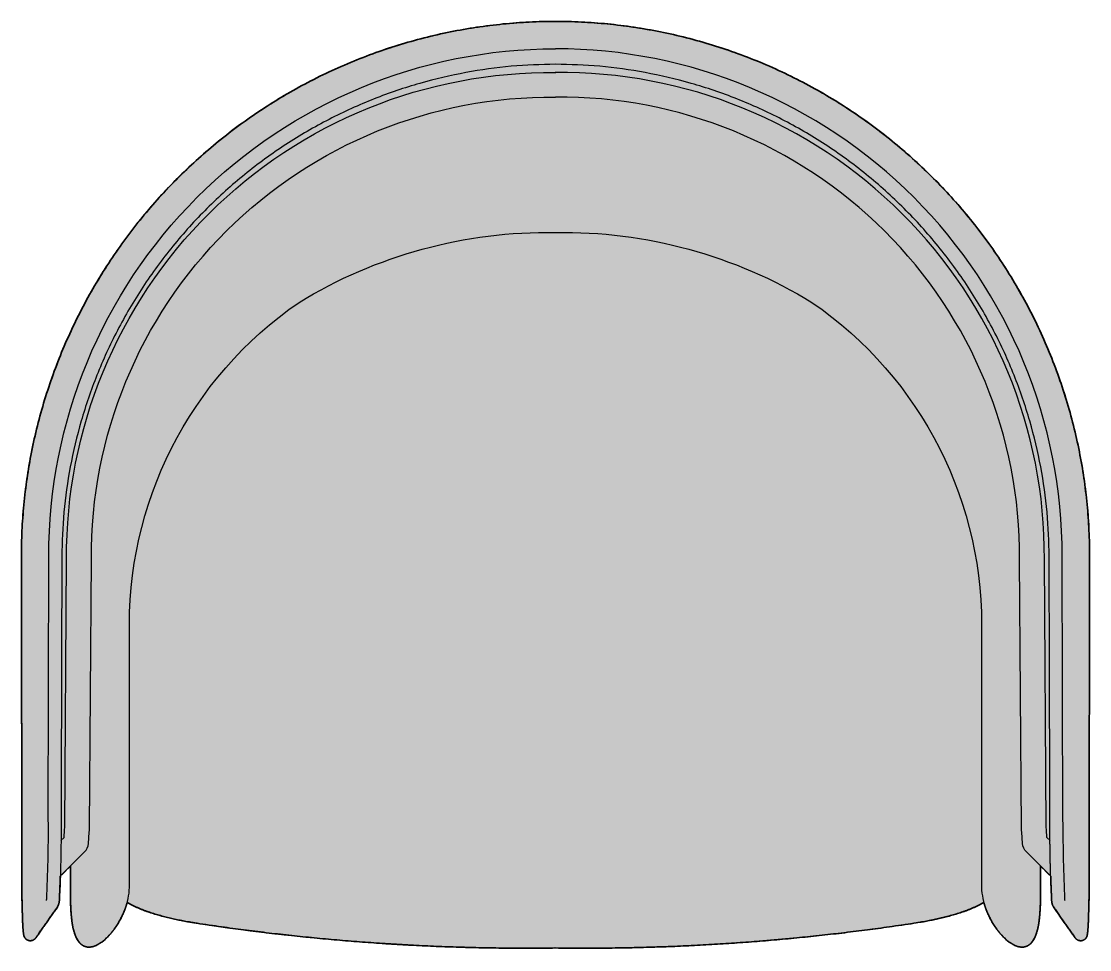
# Model space of a CAD drawing. Header units: millimetres. Extents: x 0 to 1936, y -979 to 1446.
# Drawn here: x 78 to 898, y -979 to -266 of the extents above; entities that cross this region are included whole.
import ezdxf

# ---------------------------------------------------------------- set-up
doc = ezdxf.new("R2010")
doc.units = ezdxf.units.MM
doc.layers.add('Blocks', color=7, linetype='Continuous')
doc.layers.add('Blocks$Fill', color=7, linetype='Continuous', true_color=0xffffff)
doc.layers.add('Blocks$Inner', color=7, linetype='Continuous', lineweight=25, true_color=0x007f00)
doc.layers.add('Blocks$Outline', color=7, linetype='Continuous', lineweight=35, true_color=0xff3f3f)

# ---------------------------------------------------------------- blocks, each defined once
blk = doc.blocks.new('Opus High Back Chair Top')
at = {"layer": 'Blocks$Fill'}
blk.add_hatch(color=256, dxfattribs=at).paths.add_polyline_path([(791.99, -268.98), (808.72, -292.84), (808.77, -292.92), (808.84, -293.01), (808.9, -293.09), (808.96, -293.17), (809.03, -293.25), (809.1, -293.32), (809.17, -293.4), (809.24, -293.48), (809.32, -293.55), (809.4, -293.63), (809.47, -293.7), (809.55, -293.77), (809.64, -293.84), (809.72, -293.91), (809.81, -293.98), (809.9, -294.04), (809.99, -294.1), (810.08, -294.17), (810.17, -294.23), (810.27, -294.28), (810.36, -294.34), (810.46, -294.4), (810.56, -294.45), (810.66, -294.5), (810.76, -294.55), (810.86, -294.59), (810.97, -294.64), (811.07, -294.68), (811.18, -294.72), (811.29, -294.75), (811.4, -294.79), (811.5, -294.82), (811.61, -294.85), (811.72, -294.87), (811.84, -294.9), (811.95, -294.92), (812.06, -294.94), (812.17, -294.96), (812.28, -294.97), (812.39, -294.98), (812.51, -294.99), (812.62, -295), (812.73, -295.01), (812.84, -295.01), (812.95, -295.01), (813.06, -295), (813.17, -295), (813.28, -294.99), (813.39, -294.98), (813.5, -294.97), (813.61, -294.96), (813.72, -294.94), (813.82, -294.92), (813.93, -294.9), (814.03, -294.88), (814.13, -294.85), (814.24, -294.82), (814.34, -294.79), (814.44, -294.76), (814.54, -294.73), (814.63, -294.7), (814.73, -294.66), (814.82, -294.62), (814.92, -294.58), (815.06, -294.52), (815.19, -294.45), (815.33, -294.38), (815.47, -294.3), (815.61, -294.22), (815.74, -294.13), (815.87, -294.04), (816, -293.94), (816.12, -293.84), (816.25, -293.74), (816.37, -293.63), (816.49, -293.52), (816.6, -293.4), (816.71, -293.28), (816.82, -293.16), (816.92, -293.03), (817.02, -292.9), (817.11, -292.76), (817.2, -292.63), (817.29, -292.49), (817.37, -292.35), (817.45, -292.21), (817.52, -292.06), (817.58, -291.91), (817.65, -291.77), (817.7, -291.62), (817.76, -291.47), (817.8, -291.31), (817.85, -291.16), (817.88, -291.01), (817.92, -290.86), (817.94, -290.71), (818.11, -289.64), (818.25, -288.57), (818.37, -287.5), (818.46, -286.42), (818.77, -281.05), (818.97, -275.67), (819.33, -261.63), (819.73, 0), (819.63, 9.84), (819.29, 19.72), (818.71, 29.62), (817.88, 39.55), (816.81, 49.5), (815.49, 59.44), (813.93, 69.39), (812.12, 79.31), (810.05, 89.22), (807.74, 99.09), (805.18, 108.92), (802.38, 118.7), (799.33, 128.41), (796.03, 138.06), (792.5, 147.63), (788.72, 157.11), (784.71, 166.49), (780.47, 175.77), (776.01, 184.94), (771.32, 193.98), (766.42, 202.89), (761.3, 211.67), (755.98, 220.3), (750.46, 228.77), (744.74, 237.09), (738.84, 245.25), (732.76, 253.23), (726.51, 261.03), (720.09, 268.66), (713.52, 276.09), (706.8, 283.34), (699.93, 290.39), (692.9, 297.27), (685.68, 304.01), (678.26, 310.6), (670.65, 317.04), (662.86, 323.31), (654.9, 329.41), (646.76, 335.34), (638.46, 341.07), (629.99, 346.61), (621.38, 351.96), (612.62, 357.1), (603.72, 362.03), (594.69, 366.74), (585.53, 371.23), (576.27, 375.49), (566.89, 379.52), (557.42, 383.32), (547.86, 386.89), (538.23, 390.21), (528.52, 393.28), (518.75, 396.11), (508.92, 398.7), (499.06, 401.04), (489.16, 403.13), (479.24, 404.96), (469.3, 406.56), (459.35, 407.9), (449.41, 408.99), (439.49, 409.85), (429.58, 410.45), (419.7, 410.82), (409.87, 410.95), (400.03, 410.82), (390.15, 410.45), (380.24, 409.85), (370.32, 408.99), (360.38, 407.9), (350.43, 406.56), (340.5, 404.96), (330.57, 403.13), (320.67, 401.04), (310.81, 398.7), (300.99, 396.11), (291.22, 393.28), (281.51, 390.21), (271.87, 386.89), (262.31, 383.32), (252.84, 379.52), (243.46, 375.49), (234.2, 371.23), (225.04, 366.74), (216.01, 362.03), (207.11, 357.1), (198.35, 351.96), (189.74, 346.61), (181.27, 341.07), (172.97, 335.34), (164.83, 329.41), (156.87, 323.31), (149.08, 317.04), (141.47, 310.6), (134.05, 304.01), (126.83, 297.27), (119.8, 290.39), (112.93, 283.34), (106.21, 276.09), (99.64, 268.66), (93.22, 261.03), (86.97, 253.23), (80.89, 245.25), (74.99, 237.09), (69.27, 228.77), (63.75, 220.3), (58.43, 211.67), (53.32, 202.89), (48.41, 193.98), (43.72, 184.94), (39.26, 175.77), (35.02, 166.49), (31.01, 157.11), (27.24, 147.63), (23.7, 138.06), (20.4, 128.41), (17.35, 118.7), (14.55, 108.92), (11.99, 99.09), (9.68, 89.22), (7.61, 79.31), (5.8, 69.39), (4.24, 59.44), (2.92, 49.5), (1.85, 39.55), (1.03, 29.62), (0.44, 19.72), (0.1, 9.84), (0, 0), (0.4, -261.63), (0.76, -275.67), (0.96, -281.05), (1.27, -286.42), (1.36, -287.5), (1.48, -288.57), (1.62, -289.64), (1.79, -290.71), (1.81, -290.86), (1.85, -291.01), (1.88, -291.16), (1.93, -291.31), (1.97, -291.47), (2.03, -291.62), (2.08, -291.77), (2.15, -291.91), (2.21, -292.06), (2.28, -292.21), (2.36, -292.35), (2.44, -292.49), (2.53, -292.63), (2.62, -292.76), (2.71, -292.9), (2.81, -293.03), (2.91, -293.16), (3.02, -293.28), (3.13, -293.4), (3.24, -293.52), (3.36, -293.63), (3.48, -293.74), (3.61, -293.84), (3.73, -293.94), (3.86, -294.04), (3.99, -294.13), (4.13, -294.22), (4.26, -294.3), (4.4, -294.38), (4.54, -294.45), (4.68, -294.52), (4.82, -294.58), (4.91, -294.62), (5, -294.66), (5.1, -294.7), (5.2, -294.73), (5.29, -294.76), (5.39, -294.79), (5.49, -294.82), (5.6, -294.85), (5.7, -294.88), (5.8, -294.9), (5.91, -294.92), (6.02, -294.94), (6.12, -294.96), (6.23, -294.97), (6.34, -294.98), (6.45, -294.99), (6.56, -295), (6.67, -295), (6.78, -295.01), (6.89, -295.01), (7, -295.01), (7.11, -295), (7.23, -294.99), (7.34, -294.98), (7.45, -294.97), (7.56, -294.96), (7.67, -294.94), (7.78, -294.92), (7.9, -294.9), (8.01, -294.87), (8.12, -294.85), (8.23, -294.82), (8.34, -294.79), (8.44, -294.75), (8.55, -294.72), (8.66, -294.68), (8.76, -294.64), (8.87, -294.59), (8.97, -294.55), (9.07, -294.5), (9.17, -294.45), (9.27, -294.4), (9.37, -294.34), (9.47, -294.28), (9.56, -294.23), (9.65, -294.17), (9.74, -294.1), (9.83, -294.04), (9.92, -293.98), (10.01, -293.91), (10.09, -293.84), (10.18, -293.77), (10.26, -293.7), (10.34, -293.63), (10.41, -293.55), (10.49, -293.48), (10.56, -293.4), (10.63, -293.32), (10.7, -293.25), (10.77, -293.17), (10.83, -293.09), (10.9, -293.01), (10.96, -292.92), (11.02, -292.84), (27.59, -269.19), (27.78, -268.85), (27.96, -268.51), (28.12, -268.16), (28.28, -267.8), (28.42, -267.44), (28.49, -267.26), (28.55, -267.07), (28.61, -266.89), (28.67, -266.7), (28.73, -266.52), (28.78, -266.33), (28.82, -266.14), (28.87, -265.95), (28.91, -265.76), (28.95, -265.56), (28.98, -265.37), (29.01, -265.18), (29.06, -264.79), (29.1, -264.41), (29.13, -264.02), (29.14, -263.63), (29.13, -263.25), (29.85, -245.48), (37.6, -237.73), (37.64, -261.58), (37.72, -266.35), (37.94, -271.11), (38.31, -275.86), (38.82, -280.6), (39.02, -282.02), (39.26, -283.45), (39.56, -284.86), (39.89, -286.27), (40.27, -287.67), (40.7, -289.05), (41.17, -290.41), (41.68, -291.76), (41.82, -292.1), (41.97, -292.44), (42.13, -292.78), (42.29, -293.11), (42.46, -293.44), (42.64, -293.76), (42.82, -294.08), (43.01, -294.4), (43.21, -294.71), (43.42, -295.02), (43.63, -295.32), (43.85, -295.62), (44.08, -295.91), (44.31, -296.2), (44.55, -296.48), (44.79, -296.76), (44.92, -296.91), (45.06, -297.05), (45.21, -297.19), (45.35, -297.33), (45.5, -297.47), (45.65, -297.61), (45.81, -297.74), (45.97, -297.87), (46.13, -297.99), (46.3, -298.11), (46.46, -298.23), (46.63, -298.35), (46.81, -298.46), (46.98, -298.57), (47.16, -298.67), (47.34, -298.77), (47.52, -298.87), (47.71, -298.96), (47.89, -299.05), (48.08, -299.14), (48.27, -299.22), (48.46, -299.3), (48.65, -299.37), (48.84, -299.44), (49.04, -299.5), (49.23, -299.56), (49.43, -299.62), (49.63, -299.67), (49.82, -299.72), (50.02, -299.76), (50.22, -299.8), (50.42, -299.83), (50.85, -299.87), (51.29, -299.89), (51.73, -299.9), (51.95, -299.9), (52.17, -299.9), (52.4, -299.89), (52.62, -299.87), (52.84, -299.86), (53.06, -299.83), (53.28, -299.81), (53.5, -299.78), (53.72, -299.75), (53.94, -299.71), (54.16, -299.67), (54.38, -299.63), (54.6, -299.58), (54.81, -299.53), (55.03, -299.47), (55.24, -299.41), (55.45, -299.35), (55.67, -299.28), (55.88, -299.21), (56.08, -299.14), (56.5, -298.98), (56.9, -298.81), (57.3, -298.63), (59.48, -297.37), (61.63, -296.07), (62.29, -295.58), (62.93, -295.07), (63.57, -294.54), (64.19, -294.01), (64.8, -293.46), (65.4, -292.89), (65.99, -292.32), (66.57, -291.73), (67.4, -290.84), (68.22, -289.92), (69.02, -288.99), (69.79, -288.04), (70.55, -287.08), (71.28, -286.09), (71.99, -285.1), (72.68, -284.08), (73.68, -282.53), (74.63, -280.95), (75.54, -279.35), (76.4, -277.72), (77.22, -276.06), (78, -274.39), (78.73, -272.69), (79.41, -270.98), (79.89, -269.68), (80.34, -268.37), (80.76, -267.05), (81.14, -265.71), (83.15, -266.78), (85.19, -267.81), (87.24, -268.79), (89.32, -269.74), (91.42, -270.64), (93.53, -271.5), (95.66, -272.31), (97.8, -273.08), (102.04, -274.38), (106.31, -275.6), (110.6, -276.74), (114.91, -277.8), (119.24, -278.78), (123.59, -279.67), (127.95, -280.48), (132.33, -281.21), (166.76, -286.15), (201.32, -290.37), (235.97, -293.88), (270.69, -296.66), (305.47, -298.73), (340.27, -300.07), (375.08, -300.69), (409.87, -300.59), (444.66, -300.69), (479.46, -300.07), (514.26, -298.73), (549.04, -296.66), (583.76, -293.88), (618.41, -290.37), (652.97, -286.15), (687.4, -281.21), (691.78, -280.48), (696.14, -279.67), (700.49, -278.78), (704.82, -277.8), (709.13, -276.74), (713.42, -275.6), (717.69, -274.38), (721.93, -273.08), (724.07, -272.31), (726.2, -271.5), (728.32, -270.64), (730.41, -269.74), (732.49, -268.79), (734.54, -267.81), (736.58, -266.78), (738.59, -265.71), (738.97, -267.05), (739.39, -268.37), (739.84, -269.68), (740.32, -270.98), (741, -272.69), (741.73, -274.39), (742.51, -276.06), (743.33, -277.72), (744.19, -279.35), (745.1, -280.95), (746.06, -282.53), (747.05, -284.08), (747.74, -285.1), (748.45, -286.09), (749.18, -287.08), (749.94, -288.04), (750.71, -288.99), (751.51, -289.92), (752.33, -290.84), (753.17, -291.73), (753.74, -292.32), (754.33, -292.89), (754.93, -293.46), (755.54, -294.01), (756.16, -294.54), (756.8, -295.07), (757.44, -295.58), (758.1, -296.07), (760.25, -297.37), (762.43, -298.63), (762.83, -298.81), (763.23, -298.98), (763.65, -299.14), (763.86, -299.21), (764.07, -299.28), (764.28, -299.35), (764.49, -299.41), (764.7, -299.47), (764.92, -299.53), (765.14, -299.58), (765.35, -299.63), (765.57, -299.67), (765.79, -299.71), (766.01, -299.75), (766.23, -299.78), (766.45, -299.81), (766.67, -299.83), (766.89, -299.86), (767.11, -299.87), (767.34, -299.89), (767.56, -299.9), (767.78, -299.9), (768, -299.9), (768.44, -299.89), (768.88, -299.87), (769.32, -299.83), (769.51, -299.8), (769.71, -299.76), (769.91, -299.72), (770.11, -299.67), (770.3, -299.62), (770.5, -299.56), (770.69, -299.5), (770.89, -299.44), (771.08, -299.37), (771.27, -299.3), (771.46, -299.22), (771.65, -299.14), (771.84, -299.05), (772.03, -298.96), (772.21, -298.87), (772.39, -298.77), (772.57, -298.67), (772.75, -298.57), (772.92, -298.46), (773.1, -298.35), (773.27, -298.23), (773.43, -298.11), (773.6, -297.99), (773.76, -297.87), (773.92, -297.74), (774.08, -297.61), (774.23, -297.47), (774.38, -297.33), (774.52, -297.19), (774.67, -297.05), (774.81, -296.91), (774.94, -296.76), (775.19, -296.48), (775.42, -296.2), (775.66, -295.91), (775.88, -295.62), (776.1, -295.32), (776.31, -295.02), (776.52, -294.71), (776.72, -294.4), (776.91, -294.08), (777.09, -293.76), (777.27, -293.44), (777.44, -293.11), (777.61, -292.78), (777.76, -292.44), (777.91, -292.1), (778.05, -291.76), (778.56, -290.41), (779.03, -289.05), (779.46, -287.67), (779.84, -286.27), (780.18, -284.86), (780.47, -283.45), (780.71, -282.02), (780.91, -280.6), (781.42, -275.86), (781.79, -271.11), (782.01, -266.35), (782.09, -261.58), (782.13, -237.73), (789.88, -245.48), (790.6, -263.25), (790.59, -263.63), (790.6, -264.02), (790.62, -264.4), (790.66, -264.78), (790.7, -265.16), (790.76, -265.53), (790.83, -265.91), (790.91, -266.27), (791.01, -266.64), (791.12, -266.99), (791.17, -267.17), (791.23, -267.34), (791.3, -267.52), (791.36, -267.69), (791.43, -267.85), (791.5, -268.02), (791.58, -268.19), (791.65, -268.35), (791.73, -268.51), (791.82, -268.67), (791.9, -268.82)], flags=0)
at = {"layer": 'Blocks$Inner'}
for p, q in [((20.43, -203.81), (21, 0.05)), ((799.3, -203.81), (798.73, 0.05)), ((33.35, -207.82), (34.66, -2.05)), ((52.34, -208.82), (53.66, -2.05)), ((767.39, -208.82), (766.07, -2.05)), ((786.38, -207.82), (785.07, -2.05)), ((82.96, -254.14), (82.99, -61.86)), ((736.74, -61.86), (736.77, -254.14)), ((30.34, -218.13), (32.7, -215.76)), ((789.39, -218.13), (787.03, -215.76)), ((29.85, -245.48), (48.52, -226.81)), ((789.88, -245.48), (771.21, -226.81)), ((37.6, -237.73), (37.64, -261.58)), ((782.09, -261.58), (782.13, -237.73))]:
    blk.add_line(p, q, dxfattribs=at)
at = {"layer": 'Blocks$Inner', "extrusion": (0, 0, -1)}
for centre, radius, start, end in [((-410.32, 0.63), 389.32, 359.91524, 89.9367), ((-406.16, 0.25), 371.5, 359.64587, 90.60415), ((-406.16, 0.25), 352.5, 359.62674, 90.60415), ((-404.08, -117.33), 366.24, 58.56383, 90.90508), ((-415.65, -117.33), 366.24, 89.09492, 121.43617), ((-383.38, -52.46), 300.53, 358.20902, 55.48006), ((-436.35, -52.46), 300.53, 124.51994, 181.79098), ((1106.71, -208.67), 1127.16, 179.75765, 182.77834), ((1106.71, -208.67), 1137.16, 179.75765, 182.75092), ((-287.46, -232.59), 255.32, 3.77843, 5.56725), ((-287.46, -232.59), 236.32, 2.96706, 5.77248), ((-778.35, -219.66), 10.1, 315, 356.06355), ((-17.98, -263.51), 1.16, 170.02521, 210.56796), ((-17.98, -263.51), 11.16, 178.66697, 210.56796), ((-685.3, -167.75), 111.52, 241.45048, 250.82297), ((-651.21, -50.13), 233.9, 252.40172, 261.0982), ((-432.21, 1376.83), 1677.57, 261.25005, 270.78586)]:
    blk.add_arc(centre, radius, start, end, dxfattribs=at)
at = {"layer": 'Blocks$Inner'}
for centre, radius, start, end in [((409.41, 0.63), 389.32, 359.91524, 89.9367), ((413.57, 0.25), 371.5, 359.64587, 90.60415), ((413.57, 0.25), 352.5, 359.62674, 90.60415), ((1926.44, -208.67), 1127.16, 179.75765, 182.77834), ((532.27, -232.59), 236.32, 2.96706, 5.77248), ((532.27, -232.59), 255.32, 3.77843, 5.56725), ((41.38, -219.66), 10.1, 315, 356.06355), ((195.22, -261.34), 157.59, 180.08846, 187.01791), ((29.31, -251.62), 53.71, 338.87149, 357.30898), ((790.42, -251.62), 53.71, 182.69102, 201.12851), ((624.51, -261.34), 157.59, 352.98209, 359.91154), ((134.43, -167.75), 111.52, 241.45048, 250.82297), ((801.75, -263.51), 1.16, 170.02521, 210.56796), ((16.58, -247), 67.25, 326.52968, 339.10225), ((168.52, -50.13), 233.9, 252.40172, 261.0982), ((803.15, -247), 67.25, 200.89775, 213.47032), ((83.48, -275.1), 45, 187.01791, 201.73708), ((26.78, -253.66), 55.07, 316.26173, 326.46378), ((387.52, 1376.83), 1677.57, 261.25005, 270.78586), ((792.95, -253.66), 55.07, 213.53622, 223.73827), ((736.25, -275.1), 45, 338.26292, 352.98209), ((57.2, -285.58), 16.71, 201.73708, 222.01515), ((38.94, -265.3), 38.23, 306.40422, 316.26033), ((780.79, -265.3), 38.23, 223.73967, 233.59578), ((762.53, -285.58), 16.71, 317.98485, 338.26292), ((51.98, -290.28), 9.68, 222.01515, 260.6891), ((51.75, -287.23), 12.68, 263.94411, 295.94106), ((3.86, -203), 109.54, 299.19607, 301.82851), ((815.87, -203), 109.54, 238.17149, 240.80393), ((767.98, -287.23), 12.68, 244.05894, 276.05589), ((767.75, -290.28), 9.68, 279.3109, 317.98485)]:
    blk.add_arc(centre, radius, start, end, dxfattribs=at)
for points, knots in [([(0, 0), (-0.26, 170.01), (119.8, 290.39), (239.85, 410.76), (409.87, 410.95)], [397.620488, 397.620488, 397.620488, 719.9728, 719.9728, 1042.325111, 1042.325111, 1042.325111]), ([(409.87, 410.95), (579.88, 410.76), (699.93, 290.39), (819.99, 170.01), (819.73, 0)], [1042.325111, 1042.325111, 1042.325111, 1364.677422, 1364.677422, 1687.029733, 1687.029733, 1687.029733])]:
    blk.add_rational_spline(points, [1, 0.923838374837, 1, 0.923838374837, 1], degree=2, knots=knots, dxfattribs=at)
for points, weights in [([(409.87, 377.96), (32.18, 377.73), (31, 0.05)], [1, 0.708418910313, 1]), ([(788.73, 0.05), (787.55, 377.73), (409.87, 377.96)], [1, 0.708418910313, 1]), ([(790.6, -263.25), (789.17, -233.57), (789.3, -203.86)], [1, 0.999658862035, 1]), ([(0.76, -275.67), (0.58, -268.65), (0.4, -261.63)], [1, 0.999999900578, 1]), ([(819.33, -261.63), (819.15, -268.65), (818.97, -275.67)], [1, 0.999999900578, 1]), ([(791.99, -268.98), (790.52, -266.44), (790.6, -263.25)], [1, 0.961499483282, 1]), ([(1.27, -286.42), (0.9, -281.05), (0.76, -275.67)], [1, 0.999767453818, 1]), ([(818.97, -275.67), (818.83, -281.05), (818.46, -286.42)], [1, 0.999767453818, 1]), ([(1.79, -290.71), (1.42, -288.58), (1.27, -286.42)], [1, 0.998777669539, 1]), ([(818.46, -286.42), (818.31, -288.58), (817.94, -290.71)], [1, 0.998777669539, 1]), ([(4.82, -294.58), (2.25, -293.46), (1.79, -290.71)], [1, 0.879773557736, 1]), ([(11.02, -292.84), (8.63, -296.25), (4.82, -294.58)], [1, 0.774027388494, 1]), ([(814.92, -294.58), (811.1, -296.25), (808.72, -292.84)], [1, 0.774027388494, 1]), ([(817.94, -290.71), (817.48, -293.46), (814.92, -294.58)], [1, 0.879773557736, 1])]:
    blk.add_rational_spline(points, weights, degree=2, dxfattribs=at)
for points in [[(0.4, -261.63), (0, 0)], [(31, 0.05), (30.44, -203.86)], [(789.3, -203.84), (788.73, 0.05)], [(819.73, 0), (819.33, -261.63)], [(27.59, -269.19), (11.02, -292.84)], [(808.72, -292.84), (791.99, -268.98)]]:
    blk.add_open_spline(points, degree=1, dxfattribs=at)
at = {"layer": 'Blocks$Outline'}
for points, weights, knots in [([(791.99, -268.98), (800.35, -280.91), (808.72, -292.84), (811.1, -296.25), (814.92, -294.58), (817.48, -293.46), (817.94, -290.71), (818.31, -288.58), (818.46, -286.42), (818.83, -281.05), (818.97, -275.67), (819.15, -268.65), (819.33, -261.63), (819.53, -130.81), (819.73, 0), (819.99, 170.01), (699.93, 290.39), (579.88, 410.76), (409.87, 410.95), (239.85, 410.76), (119.8, 290.39), (-0.26, 170.01), (0, 0), (0.2, -130.81), (0.4, -261.63), (0.58, -268.65), (0.76, -275.67), (0.9, -281.05), (1.27, -286.42), (1.42, -288.58), (1.79, -290.71), (2.25, -293.46), (4.82, -294.58), (8.63, -296.25), (11.02, -292.84), (19.3, -281.01), (27.59, -269.19)], [1, 1, 1, 0.774027388494, 1, 0.879773557736, 1, 0.998777669539, 1, 0.999767453818, 1, 0.999999900578, 1, 1, 1, 0.923838374837, 1, 0.923838374837, 1, 0.923838374837, 1, 0.923838374837, 1, 1, 1, 0.999999900578, 1, 0.999767453818, 1, 0.998777669539, 1, 0.879773557736, 1, 0.774027388494, 1, 1, 1], [-1953.408956, -1953.408956, -1953.408956, -1924.265389, -1924.265389, -1917.292904, -1917.292904, -1912.166729, -1912.166729, -1907.847075, -1907.847075, -1897.08398, -1897.08398, -1883.034967, -1883.034967, -1621.409101, -1621.409101, -1299.056789, -1299.056789, -976.704478, -976.704478, -654.352167, -654.352167, -331.999856, -331.999856, -70.373989, -70.373989, -56.324977, -56.324977, -45.561882, -45.561882, -41.242227, -41.242227, -36.116053, -36.116053, -29.143567, -29.143567, 0, 0, 0]), ([(37.6, -237.73), (37.62, -249.66), (37.64, -261.58), (37.65, -271.13), (38.82, -280.6), (39.53, -286.36), (41.68, -291.76), (42.79, -294.54), (44.79, -296.76), (47.06, -299.28), (50.42, -299.83), (54.03, -300.21), (57.3, -298.63), (59.49, -297.4), (61.63, -296.07), (64.29, -294.11), (66.57, -291.73), (69.96, -288.18), (72.68, -284.08), (76.77, -277.9), (79.41, -270.98), (80.41, -268.39), (81.14, -265.71)], [1, 1, 1, 0.998172194409, 1, 0.99176175905, 1, 0.984383481875, 1, 0.943587443519, 1, 0.961269014894, 1, 0.999736146894, 1, 0.99630335437, 1, 0.996039474118, 1, 0.993987194527, 1, 0.995846795853, 0.994364540037], [0, 0, 0, 23.855118, 23.855118, 42.913728, 42.913728, 54.473893, 54.473893, 60.38637, 60.38637, 66.921951, 66.921951, 74.00067, 74.00067, 79.033625, 79.033625, 85.610829, 85.610829, 95.416195, 95.416195, 110.172414, 110.172414, 115.72986, 115.72986, 115.72986]), ([(738.59, -265.71), (739.32, -268.39), (740.32, -270.98), (742.97, -277.9), (747.05, -284.08), (749.77, -288.18), (753.17, -291.73), (755.44, -294.11), (758.1, -296.07), (760.24, -297.4), (762.43, -298.63), (765.7, -300.21), (769.32, -299.83), (772.67, -299.28), (774.94, -296.76), (776.94, -294.54), (778.05, -291.76), (780.2, -286.36), (780.91, -280.6), (782.08, -271.13), (782.09, -261.58), (782.11, -249.66), (782.13, -237.73)], [0.994364540037, 0.995846795853, 1, 0.993987194527, 1, 0.996039474118, 1, 0.99630335437, 1, 0.999736146894, 1, 0.961269014894, 1, 0.943587443519, 1, 0.984383481875, 1, 0.99176175905, 1, 0.998172194409, 1, 1, 1], [1538.02879, 1538.02879, 1538.02879, 1543.586236, 1543.586236, 1558.342455, 1558.342455, 1568.14782, 1568.14782, 1574.725025, 1574.725025, 1579.75798, 1579.75798, 1586.836699, 1586.836699, 1593.37228, 1593.37228, 1599.284757, 1599.284757, 1610.844922, 1610.844922, 1629.903532, 1629.903532, 1653.75865, 1653.75865, 1653.75865]), ([(27.59, -269.19), (29.21, -266.44), (29.13, -263.25), (29.56, -254.37), (29.85, -245.48)], [1, 0.961499483282, 1, 0.999897883767, 0.999856902477], [-65.620632, -65.620632, -65.620632, -59.407695, -59.407695, -41.624596, -41.624596, -41.624596]), ([(789.88, -245.48), (790.17, -254.37), (790.6, -263.25), (790.52, -266.44), (791.99, -268.98)], [0.999856902477, 0.999897883767, 1, 0.961499483282, 1], [41.624596, 41.624596, 41.624596, 59.407695, 59.407695, 65.620632, 65.620632, 65.620632]), ([(81.14, -265.71), (89.17, -270.08), (97.8, -273.08), (114.76, -278.46), (132.33, -281.21), (270.29, -302.45), (409.87, -300.59)], [1, 0.996657034949, 1, 0.997121658095, 1, 0.996547830286, 0.999983534929], [-1.086926, -1.086926, -1.086926, 17.807322, 17.807322, 53.309399, 53.309399, 331.84327, 331.84327, 331.84327]), ([(409.87, -300.59), (549.44, -302.45), (687.4, -281.21), (704.98, -278.46), (721.93, -273.08), (730.56, -270.08), (738.59, -265.71)], [0.999983534929, 0.996547830286, 1, 0.997121658095, 1, 0.996657034949, 1], [-331.84327, -331.84327, -331.84327, -53.309399, -53.309399, -17.807322, -17.807322, 1.086926, 1.086926, 1.086926])]:
    blk.add_rational_spline(points, weights, degree=2, knots=knots, dxfattribs=at)
for points in [[(29.85, -245.48), (33.73, -241.61), (37.6, -237.73)], [(782.13, -237.73), (786.01, -241.61), (789.88, -245.48)]]:
    blk.add_open_spline(points, degree=2, dxfattribs=at)

msp = doc.modelspace()

# ---------------------------------------------------------------- block references
at = {"layer": 'Blocks'}
msp.add_blockref('Opus High Back Chair Top', (78.3, -677.28), dxfattribs=at)

doc.saveas('drawing.dxf')
